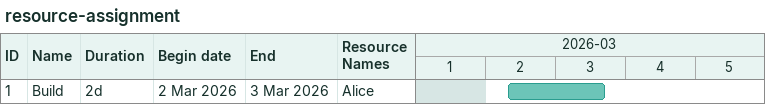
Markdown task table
resource-assignment

| ID | Task | Duration | Start | Finish | Resources |
|---|---|---|---|---|---|
| 1 | Build | 2d | 2026-03-02 | 2026-03-03 | Alice |
